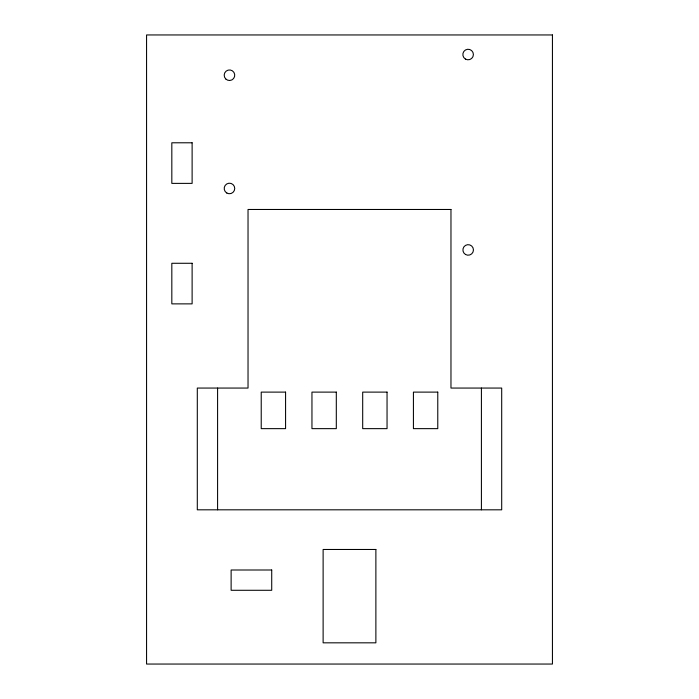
<?xml version="1.0" encoding="UTF-8"?>
<svg xmlns="http://www.w3.org/2000/svg" width="699" height="699" viewBox="0 0 699 699"><rect width="100%" height="100%" fill="white"/><g stroke="black" fill="none" stroke-linecap="round" stroke-linejoin="round"><path stroke-width="1.05" d="M481.41 388.059L481.41 509.816M217.59 388.059L217.59 509.816M552.437 34.95L146.563 34.95L146.563 664.05L552.437 664.05L552.437 34.95M192.12 142.788L171.823 142.788L171.823 183.383L192.12 183.383L192.12 142.788M450.969 209.473L248.031 209.473L248.031 388.059L197.301 388.059L197.301 509.816L501.699 509.816L501.699 388.059L450.969 388.059L450.969 209.473M192.12 263.278L171.823 263.278L171.823 303.873L192.12 303.873L192.12 263.278M285.576 392.113L261.225 392.113L261.225 428.644L285.576 428.644L285.576 392.113M336.306 392.113L311.955 392.113L311.955 428.644L336.306 428.644L336.306 392.113M387.045 392.113L362.694 392.113L362.694 428.644L387.045 428.644L387.045 392.113M437.775 392.113L413.424 392.113L413.424 428.644L437.775 428.644L437.775 392.113M375.879 549.475L323.121 549.475L323.121 642.827L375.879 642.827L375.879 549.475M271.719 570L231.124 570L231.124 590.288L271.719 590.288L271.719 570M225.742 78.961A5.277 5.277 0 0 0 234.567 76.593A5.277 5.277 0 0 0 228.101 70.127A5.277 5.277 0 0 0 225.742 78.961M465.543 254.506A5.277 5.277 0 0 0 473.45 249.936A5.277 5.277 0 0 0 465.543 245.366A5.277 5.277 0 0 0 465.543 254.506M226.834 193.038A5.277 5.277 0 0 0 234.742 188.468A5.277 5.277 0 0 0 226.834 183.898A5.277 5.277 0 0 0 226.834 193.038M465.482 59.1A5.277 5.277 0 0 0 473.398 54.531A5.277 5.277 0 0 0 465.482 49.961A5.277 5.277 0 0 0 465.482 59.1"/></g></svg>
